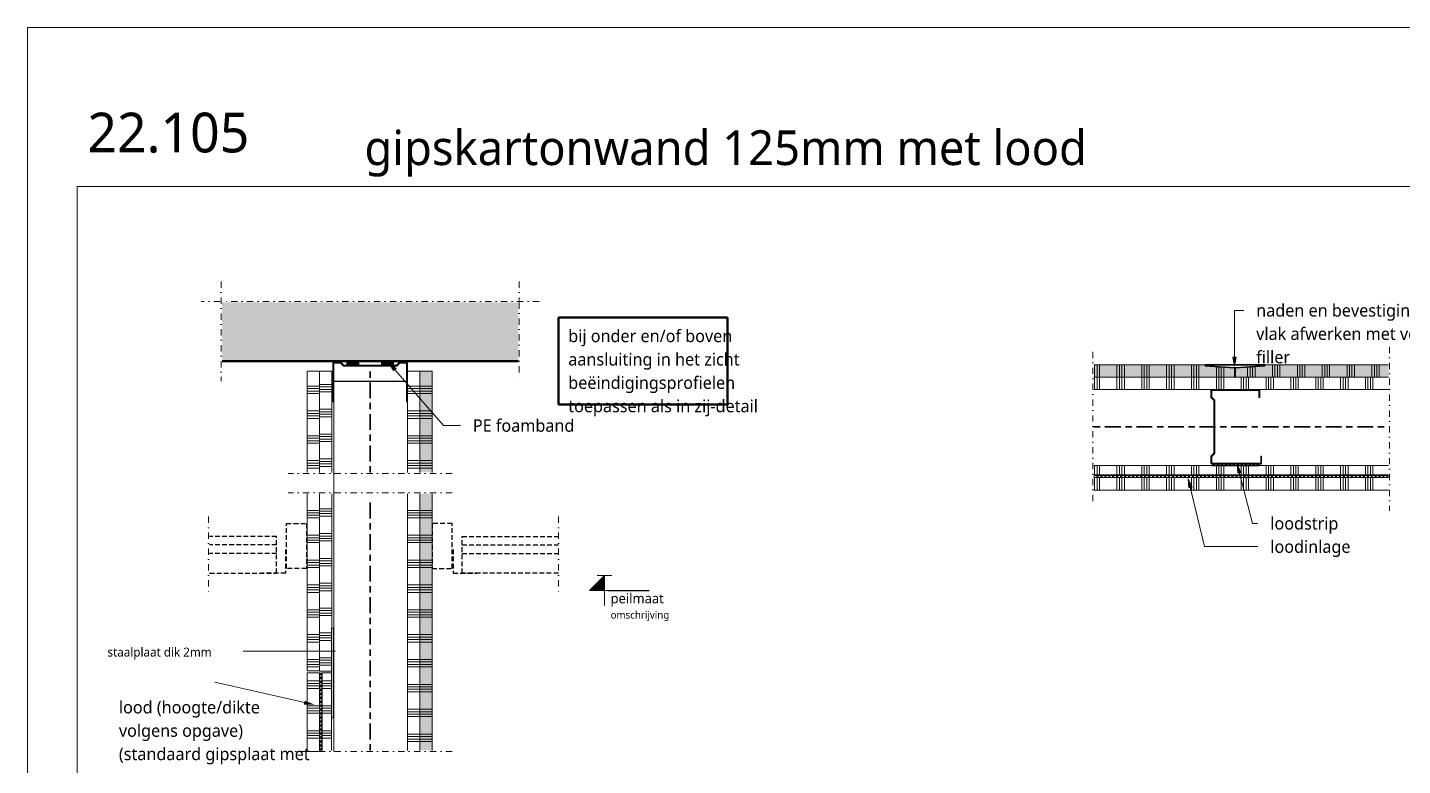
# Model space of a CAD drawing. Header units: millimetres. Extents: x -617 to 12931, y -7813 to -1363.
# Drawn here: x 4071 to 5454, y -2105 to -1363 of the extents above; entities that cross this region are included whole.
import ezdxf

# ---------------------------------------------------------------- set-up
doc = ezdxf.new("R2010")
doc.units = ezdxf.units.MM
for name, pattern in [('Center', [31.75, 6.35, -4.7625, 15.875, -4.7625]), ('Dash dot', [15.875, 6.35, -4.7625, 0, -4.7625]), ('Hidden', [7.14375, 4.7625, -2.38125]), ('Streep 2_2', [4, 2, -2])]:
    doc.linetypes.add(name, pattern=pattern)
for name, color, linetype, lineweight in [('A-ANNO-IDEN', 131, 'Continuous', 18), ('A-ANNO-NOTE', 131, 'Continuous', 18), ('A-DETL', 90, 'Continuous', 13), ('A-DETL-CNTR', 5, 'Center', 35), ('A-DETL-GENF', 92, 'Continuous', 18), ('A-DETL-HDLN', 90, 'Hidden', 25), ('A-DETL-MBND', 5, 'Continuous', 25), ('G-ANNO-TEXT', 231, 'Continuous', 13)]:
    doc.layers.add(name, color=color, linetype=linetype, lineweight=lineweight)
doc.styles.add('Segoe UI', font='segoeui.ttf', dxfattribs={"height": 7.5})
doc.styles.add('Segoe UI_1', font='segoeui.ttf', dxfattribs={"height": 10})
doc.styles.add('Segoe UI_2', font='segoeui.ttf', dxfattribs={"height": 9})
doc.styles.add('Segoe UI_3', font='segoeui.ttf', dxfattribs={"height": 12.5})
doc.styles.add('Segoe UI_5', font='segoeui.ttf', dxfattribs={"height": 40})
doc.styles.add('Segoe UI_6', font='segoeui.ttf', dxfattribs={"height": 35})

# ---------------------------------------------------------------- blocks, each defined once
blk = doc.blocks.new('40  gipsplaat - D12_5-2957491-22_1 Principedetails metalstud')
at = {"layer": 'A-DETL-GENF', "lineweight": 13}
h = blk.add_hatch(dxfattribs=at)
h.set_pattern_fill('FP_169', color=256, style=0, pattern_type=2)
h.set_pattern_definition([(270, (2020.414, 4376.984), (25, 1e-15), []), (270, (2022.914, 4376.984), (25, 1e-15), []), (270, (2025.414, 4376.984), (25, 1e-15), []), (270, (2027.914, 4376.984), (25, 1e-15), [])])
h.paths.add_polyline_path([(0, 0.3), (43, 0.3), (43, 0), (178.3, 0), (178.3, 12.5), (0, 12.5)])
h.paths.add_polyline_path([(199.8, 0), (301.7, 0), (301.7, 12.5), (199.8, 12.5)])
at = {"layer": 'A-DETL-GENF'}
for p, q in [((0.1, 12.5), (0, 12.5)), ((0, 12.5), (0, 0.3)), ((0.1, 12.5), (0, 12.5)), ((0, 12.5), (0, 0.3)), ((178.3, 12.5), (0.1, 12.5)), ((43, 0), (178.3, 0)), ((43, 0), (178.3, 0)), ((301.7, 12.5), (199.8, 12.5)), ((199.8, 0), (301.7, 0)), ((199.8, 0), (301.7, 0)), ((301.7, 0), (301.7, 12.5)), ((301.7, 0), (301.7, 12.5))]:
    blk.add_line(p, q, dxfattribs=at)
blk = doc.blocks.new('40  gipsplaat - stootvast D12_5-2957487-22_1 Principedetails metalstud')
at = {"layer": 'A-DETL-GENF'}
blk.add_hatch(color=256, dxfattribs=at).paths.add_polyline_path([(1, 0), (142.5, 0), (142.5, 9.5), (113, 11.5), (113, 12.5), (1, 12.5)])
at = {"layer": 'A-DETL-GENF', "lineweight": 13}
h = blk.add_hatch(dxfattribs=at)
h.set_pattern_fill('FP_170', color=256, style=0, pattern_type=2)
h.set_pattern_definition([(90, (-5132.928, 1714.81), (-25, 1e-15), []), (90, (-5130.428, 1714.81), (-25, 1e-15), []), (90, (-5127.928, 1714.81), (-25, 1e-15), []), (90, (-5125.428, 1714.81), (-25, 1e-15), [])])
h.paths.add_polyline_path([(1, 0), (142.5, 0), (142.5, 9.5), (113, 11.5), (113, 12.5), (1, 12.5)])
at = {"layer": 'A-DETL-GENF'}
for p, q in [((113, 12.5), (1, 12.5)), ((113, 12.5), (1, 12.5)), ((1, 0), (142.5, 0)), ((142.5, 0), (142.5, 9.5)), ((142.5, 0), (142.5, 9.5))]:
    blk.add_line(p, q, dxfattribs=at)
blk = doc.blocks.new('40  gipsplaat - D9_5-2957486-22_1 Principedetails metalstud')
at = {"layer": 'A-DETL-GENF', "lineweight": 13}
h = blk.add_hatch(dxfattribs=at)
h.set_pattern_fill('FP_171', color=256, style=0, pattern_type=2)
h.set_pattern_definition([(90, (-5132.928, 1803.622), (-25, 1e-15), []), (90, (-5130.428, 1803.622), (-25, 1e-15), []), (90, (-5127.928, 1803.622), (-25, 1e-15), []), (90, (-5125.428, 1803.622), (-25, 1e-15), [])])
h.paths.add_polyline_path([(1, -9.5), (297.5, -9.5), (297.5, 0), (1, 0)])
at = {"layer": 'A-DETL-GENF'}
for p, q in [((297.5, 0), (1, 0)), ((297.5, 0), (1, 0)), ((1, -9.5), (297.5, -9.5)), ((1, -9.5), (297.5, -9.5))]:
    blk.add_line(p, q, dxfattribs=at)
blk = doc.blocks.new('40  gipsplaat - stootvast D12_5-2957485-22_1 Principedetails metalstud')
at = {"layer": 'A-DETL-GENF'}
blk.add_hatch(color=256, dxfattribs=at).paths.add_polyline_path([(0, 0), (154, 0), (154, 12.5), (29.5, 12.5), (29.5, 11.5), (0, 9.5), (0, 9.3)])
at = {"layer": 'A-DETL-GENF', "lineweight": 13}
h = blk.add_hatch(dxfattribs=at)
h.set_pattern_fill('FP_172', color=256, style=0, pattern_type=2)
h.set_pattern_definition([(90, (-5276.41, 1714.81), (-25, 1e-15), []), (90, (-5273.91, 1714.81), (-25, 1e-15), []), (90, (-5271.41, 1714.81), (-25, 1e-15), []), (90, (-5268.91, 1714.81), (-25, 1e-15), [])])
h.paths.add_polyline_path([(0, 0), (154, 0), (154, 12.5), (29.5, 12.5), (29.5, 11.5), (0, 9.5), (0, 9.3)])
at = {"layer": 'A-DETL-GENF'}
for p, q in [((0, 9.5), (0, 0)), ((0, 9.5), (0, 0)), ((0, 0), (154, 0)), ((154, 12.5), (29.5, 12.5)), ((154, 12.5), (29.5, 12.5))]:
    blk.add_line(p, q, dxfattribs=at)
blk = doc.blocks.new('40  gipsplaat - D12_5-2957471-22_1 Principedetails metalstud')
at = {"layer": 'A-DETL-GENF', "lineweight": 13}
h = blk.add_hatch(dxfattribs=at)
h.set_pattern_fill('FP_173', color=256, style=0, pattern_type=2)
h.set_pattern_definition([(90, (-5132.928, 1727.31), (-25, 1e-15), []), (90, (-5130.428, 1727.31), (-25, 1e-15), []), (90, (-5127.928, 1727.31), (-25, 1e-15), []), (90, (-5125.428, 1727.31), (-25, 1e-15), [])])
h.paths.add_polyline_path([(1, 0), (297.5, 0), (297.5, 12.5), (1, 12.5)])
at = {"layer": 'A-DETL-GENF'}
for p, q in [((297.5, 12.5), (1, 12.5)), ((297.5, 12.5), (1, 12.5)), ((1, 0), (119.7, 0)), ((1, 0), (119.7, 0)), ((119.7, 0), (158.7, 0)), ((158.7, 0), (166.7, 0)), ((166.7, 0), (297.5, 0)), ((166.7, 0), (297.5, 0))]:
    blk.add_line(p, q, dxfattribs=at)
blk = doc.blocks.new('40  gipsplaat - D12_5-2957472-22_1 Principedetails metalstud')
at = {"layer": 'A-DETL-GENF', "lineweight": 13}
h = blk.add_hatch(dxfattribs=at)
h.set_pattern_fill('FP_174', color=256, style=0, pattern_type=2)
h.set_pattern_definition([(90, (-5132.928, 1815.81), (-25, 1e-15), []), (90, (-5130.428, 1815.81), (-25, 1e-15), []), (90, (-5127.928, 1815.81), (-25, 1e-15), []), (90, (-5125.428, 1815.81), (-25, 1e-15), [])])
h.paths.add_polyline_path([(1, -12.5), (297.5, -12.5), (297.5, 0), (1, 0)])
at = {"layer": 'A-DETL-GENF'}
for p, q in [((297.5, 0), (1, 0)), ((297.5, 0), (1, 0)), ((1, -12.5), (297.5, -12.5)), ((1, -12.5), (297.5, -12.5))]:
    blk.add_line(p, q, dxfattribs=at)
blk = doc.blocks.new('22 metalstud profiel - 75 mm-4394545-22_1 Principedetails metalstud')
at = {"layer": 'A-DETL-GENF'}
blk.add_hatch(color=256, dxfattribs=at).paths.add_polyline_path([(29.5, 0), (26.5, -3), (-26.5, -3), (-29.5, 0), (-36.5, 0), (-37.5, -1), (-37.5, -50), (-36.5, -51), (-29.5, -51), (-29.5, -50), (-36.5, -50), (-36.5, -1), (-29.9, -1), (-26.9, -4), (26.9, -4), (29.9, -1), (36.5, -1), (36.5, -48), (29.5, -48), (29.5, -49), (36.5, -49), (37.5, -48), (37.5, -1), (36.5, 0)])
for p, q in [((-36.5, 0), (-37.5, -1)), ((-29.5, 0), (-36.5, 0)), ((-26.5, -3), (-29.5, 0)), ((29.5, 0), (26.5, -3)), ((36.5, 0), (29.5, 0)), ((37.5, -1), (36.5, 0)), ((-37.5, -1), (-37.5, -50)), ((-36.5, -50), (-36.5, -1)), ((-36.5, -1), (-29.9, -1)), ((-29.9, -1), (-26.9, -4)), ((-26.9, -4), (26.9, -4)), ((26.5, -3), (-26.5, -3)), ((26.9, -4), (29.9, -1)), ((29.9, -1), (36.5, -1)), ((36.5, -1), (36.5, -48)), ((37.5, -48), (37.5, -1)), ((-37.5, -50), (-36.5, -51)), ((-29.5, -50), (-36.5, -50)), ((-36.5, -51), (-29.5, -51)), ((-29.5, -51), (-29.5, -50)), ((36.5, -48), (29.5, -48)), ((29.5, -48), (29.5, -49)), ((29.5, -49), (36.5, -49)), ((36.5, -49), (37.5, -48))]:
    blk.add_line(p, q, dxfattribs=at)
blk = doc.blocks.new('40  gipsplaat - D9_5-2957482-22_1 Principedetails metalstud')
at = {"layer": 'A-DETL-GENF', "lineweight": 13}
h = blk.add_hatch(dxfattribs=at)
h.set_pattern_fill('FP_195', color=256, style=0, pattern_type=2)
h.set_pattern_definition([(90, (-2022.114, -4376.67), (-25, 1e-15), []), (90, (-2024.614, -4376.67), (-25, 1e-15), []), (90, (-2027.114, -4376.67), (-25, 1e-15), []), (90, (-2029.614, -4376.67), (-25, 1e-15), [])])
h.paths.add_polyline_path([(78.1, 0), (0, 0), (0, -9.5), (78.1, -9.5)])
at = {"layer": 'A-DETL-GENF'}
for p, q in [((78.1, 0), (0, 0)), ((0, 0), (0, -9.5)), ((78.1, 0), (0, 0)), ((0, 0), (0, -9.5)), ((0, -9.5), (78.1, -9.5)), ((0, -9.5), (78.1, -9.5))]:
    blk.add_line(p, q, dxfattribs=at)
blk = doc.blocks.new('40  gipsplaat - D12_5-2957483-22_1 Principedetails metalstud')
at = {"layer": 'A-DETL-GENF', "lineweight": 13}
h = blk.add_hatch(dxfattribs=at)
h.set_pattern_fill('FP_196', color=256, style=0, pattern_type=2)
h.set_pattern_definition([(90, (-1718.73, -4364.484), (-25, 1e-15), []), (90, (-1721.23, -4364.484), (-25, 1e-15), []), (90, (-1723.73, -4364.484), (-25, 1e-15), []), (90, (-1726.23, -4364.484), (-25, 1e-15), [])])
h.paths.add_polyline_path([(301.6, 0), (123.4, 0), (123.4, -12.5), (301.6, -12.5)])
h.paths.add_polyline_path([(101.9, 0), (0, 0), (0, -12.5), (101.9, -12.5)])
at = {"layer": 'A-DETL-GENF'}
for p, q in [((101.9, 0), (0, 0)), ((0, 0), (0, -12.5)), ((101.9, 0), (0, 0)), ((0, 0), (0, -12.5)), ((301.6, 0), (123.4, 0)), ((301.6, 0), (123.4, 0)), ((301.6, -12.5), (301.6, 0)), ((301.6, -12.5), (301.6, 0)), ((0, -12.5), (101.9, -12.5)), ((0, -12.5), (101.9, -12.5)), ((123.4, -12.5), (301.6, -12.5)), ((123.4, -12.5), (301.6, -12.5))]:
    blk.add_line(p, q, dxfattribs=at)
blk = doc.blocks.new('40  gipsplaat - D12_5-V151-22_1 Principedetails metalstud')
at = {"layer": 'A-DETL-GENF', "lineweight": 13}
h = blk.add_hatch(dxfattribs=at)
h.set_pattern_fill('FP_197', color=256, style=0, pattern_type=2)
h.set_pattern_definition([(90, (-1718.73, -4465.484), (-25, 1e-15), []), (90, (-1721.23, -4465.484), (-25, 1e-15), []), (90, (-1723.73, -4465.484), (-25, 1e-15), []), (90, (-1726.23, -4465.484), (-25, 1e-15), [])])
h.paths.add_polyline_path([(381.5, -12.5), (381.5, 0), (123.4, 0), (123.4, -12.5), (218.6, -12.5)])
h.paths.add_polyline_path([(101.9, 0), (0, 0), (0, -12.5), (101.9, -12.5)])
at = {"layer": 'A-DETL-GENF'}
for p, q in [((101.9, 0), (0, 0)), ((0, 0), (0, -12.5)), ((0, 0), (0, -12.5)), ((381.5, 0), (123.4, 0)), ((0, -12.5), (31, -12.5)), ((31, -12.5), (101.9, -12.5)), ((31, -12.5), (101.9, -12.5)), ((123.4, -12.5), (381.5, -12.5)), ((123.4, -12.5), (381.5, -12.5))]:
    blk.add_line(p, q, dxfattribs=at)
blk = doc.blocks.new('40  gipsplaat - stootvast D12_5-V152-22_1 Principedetails metalstud')
at = {"layer": 'A-DETL-GENF'}
h = blk.add_hatch(color=256, dxfattribs=at)
h.paths.add_polyline_path([(381.5, 0), (123.4, 0), (123.4, -12.5), (381.5, -12.5)])
h.paths.add_polyline_path([(101.9, 0), (0, 0), (0, -12.5), (101.9, -12.5)])
at = {"layer": 'A-DETL-GENF', "lineweight": 13}
h = blk.add_hatch(dxfattribs=at)
h.set_pattern_fill('FP_198', color=256, style=0, pattern_type=2)
h.set_pattern_definition([(90, (-1718.73, -4477.984), (-25, 1e-15), []), (90, (-1721.23, -4477.984), (-25, 1e-15), []), (90, (-1723.73, -4477.984), (-25, 1e-15), []), (90, (-1726.23, -4477.984), (-25, 1e-15), [])])
h.paths.add_polyline_path([(381.5, -12.5), (381.5, 0), (123.4, 0), (123.4, -12.5), (218.6, -12.5)])
h.paths.add_polyline_path([(101.9, 0), (0, 0), (0, -12.5), (101.9, -12.5)])
at = {"layer": 'A-DETL-GENF'}
for p, q in [((101.9, 0), (0, 0)), ((0, 0), (0, -12.5)), ((101.9, 0), (0, 0)), ((0, 0), (0, -12.5)), ((381.5, 0), (123.4, 0)), ((381.5, 0), (123.4, 0)), ((0, -12.5), (101.9, -12.5)), ((0, -12.5), (101.9, -12.5)), ((123.4, -12.5), (381.5, -12.5)), ((123.4, -12.5), (381.5, -12.5))]:
    blk.add_line(p, q, dxfattribs=at)
blk = doc.blocks.new('00 afbreeklijn 1 s l - Type 1-2338398-22_1 Principedetails metalstud')
at = {"layer": 'A-DETL-GENF', "linetype": 'Dash dot'}
blk.add_line((57, 0), (-20, 0), dxfattribs=at)
blk = doc.blocks.new('22 metalstud profiel - 75 mm hor-4394542-22_1 Principedetails metalstud')
at = {"layer": 'A-DETL-GENF'}
for points in [[(-36.5, 40), (-37.5, 40), (-37.5, 1), (-36.5, 0), (-29.5, 0), (-26.5, 3), (26.5, 3), (29.5, 0), (36.5, 0), (37.5, 1), (37.5, 40), (36.5, 40), (36.5, 1), (29.9, 1), (26.9, 4), (-26.9, 4), (-29.9, 1), (-36.5, 1)], [(-23.5, 3), (-23.5, -1), (-11.5, -1), (-11.5, 3)], [(23.5, 3), (11.5, 3), (11.5, -1), (23.5, -1)]]:
    blk.add_hatch(color=256, dxfattribs=at).paths.add_polyline_path(points)
for p, q in [((-36.5, 40), (-37.5, 40)), ((-37.5, 40), (-37.5, 1)), ((-36.5, 1), (-36.5, 40)), ((36.5, 40), (36.5, 1)), ((37.5, 40), (36.5, 40)), ((37.5, 40), (36.5, 40)), ((37.5, 1), (37.5, 40)), ((-37.5, 1), (-36.5, 0)), ((-29.9, 1), (-36.5, 1)), ((-26.9, 4), (-29.9, 1)), ((-29.5, 0), (-26.5, 3)), ((26.9, 4), (-26.9, 4)), ((-26.5, 3), (26.5, 3)), ((-23.5, 3), (-23.5, -1)), ((-11.5, -1), (-11.5, 3)), ((11.5, 3), (11.5, -1)), ((23.5, -1), (23.5, 3)), ((26.5, 3), (29.5, 0)), ((29.9, 1), (26.9, 4)), ((36.5, 1), (29.9, 1)), ((36.5, 0), (37.5, 1)), ((-36.5, 0), (-29.5, 0)), ((29.5, 0), (36.5, 0))]:
    blk.add_line(p, q, dxfattribs=at)
blk = doc.blocks.new('30 loodslabbe - 2mm-2082886-22_1 Principedetails metalstud')
at = {"layer": 'A-DETL-GENF'}
for p, q in [((1, 2), (79.1, 2)), ((1, 0), (79.1, 0))]:
    blk.add_line(p, q, dxfattribs=at)
at = {"layer": 'A-DETL-GENF', "linetype": 'Streep 2_2', "lineweight": 50}
blk.add_line((1, 1), (79.1, 1), dxfattribs=at)
blk = doc.blocks.new('00 afbreeklijn 1 s l - Type 1-V153-22_1 Principedetails metalstud')
at = {"layer": 'A-DETL-GENF', "linetype": 'Dash dot'}
for p, q in [((-1, 0), (-20, 0)), ((145, 0), (11.5, 0))]:
    blk.add_line(p, q, dxfattribs=at)
blk = doc.blocks.new('00 afbreeklijn 1 s l - Type 1-2338400-22_1 Principedetails metalstud')
at = {"layer": 'A-DETL-GENF', "linetype": 'Dash dot'}
for p, q in [((145, 0), (-20, 0)), ((145, -19.5), (-20, -19.5))]:
    blk.add_line(p, q, dxfattribs=at)
blk = doc.blocks.new('30 loodslabbe - 2mm-2086759-22_1 Principedetails metalstud')
at = {"layer": 'A-DETL-GENF'}
for p, q in [((1, 2), (297.5, 2)), ((1, 0), (297.5, 0))]:
    blk.add_line(p, q, dxfattribs=at)
at = {"layer": 'A-DETL-GENF', "linetype": 'Streep 2_2', "lineweight": 50}
blk.add_line((1, 1), (297.5, 1), dxfattribs=at)
blk = doc.blocks.new('00 Afbreeklijn 0 s l - Type 1-2130516-22_1 Principedetails metalstud')
at = {"layer": 'A-DETL-GENF', "linetype": 'Dash dot'}
blk.add_line((140, 0), (-15, 0), dxfattribs=at)
blk = doc.blocks.new('00 afbreeklijn 1 s l - Type 1-V18-22_1 Principedetails metalstud')
at = {"layer": 'A-DETL-GENF', "linetype": 'Dash dot'}
blk.add_line((145, 0), (-20, 0), dxfattribs=at)
blk = doc.blocks.new('30 loodslabbe - 2mm-2082895-22_1 Principedetails metalstud')
at = {"layer": 'A-DETL-GENF'}
for p, q in [((0, 2), (47, 2)), ((0, 0), (47, 0))]:
    blk.add_line(p, q, dxfattribs=at)
at = {"layer": 'A-DETL-GENF', "linetype": 'Streep 2_2', "lineweight": 50}
blk.add_line((0, 1), (47, 1), dxfattribs=at)
blk = doc.blocks.new('40  gipsplaat - D12_5-2957484-22_1 Principedetails metalstud')
at = {"layer": 'A-DETL-GENF', "lineweight": 13}
h = blk.add_hatch(dxfattribs=at)
h.set_pattern_fill('FP_210', color=256, style=0, pattern_type=2)
h.set_pattern_definition([(90, (-2022.114, -4364.484), (-25, 1e-15), []), (90, (-2024.614, -4364.484), (-25, 1e-15), []), (90, (-2027.114, -4364.484), (-25, 1e-15), []), (90, (-2029.614, -4364.484), (-25, 1e-15), [])])
h.paths.add_polyline_path([(79.1, 0), (0, 0), (0, -12.5), (79.1, -12.5)])
at = {"layer": 'A-DETL-GENF'}
for p, q in [((79.1, 0), (0, 0)), ((0, 0), (0, -12.5)), ((79.1, 0), (0, 0)), ((0, 0), (0, -12.5)), ((79.1, -12.5), (79.1, 0)), ((79.1, -12.5), (79.1, 0)), ((0, -12.5), (79.1, -12.5)), ((0, -12.5), (79.1, -12.5))]:
    blk.add_line(p, q, dxfattribs=at)
blk = doc.blocks.new('00 afbreeklijn 1 s l - Type 1-2338397-22_1 Principedetails metalstud')
at = {"layer": 'A-DETL-GENF', "linetype": 'Dash dot'}
blk.add_line((57, 0), (-20, 0), dxfattribs=at)
blk = doc.blocks.new('23 vloerweergave - 23 DI vloerweergave s e-2127734-22_1 Principedetails metalstud')
at = {"layer": 'A-DETL-GENF', "linetype": 'Dash dot'}
blk.add_hatch(color=256, dxfattribs=at).paths.add_polyline_path([(149, 0), (149, 59), (-149, 59), (-149, 0)])
for p, q in [((-150, 80), (-150, -20)), ((150, 80), (150, 61)), ((-151, 60), (-170, 60)), ((170, 60), (-149, 60)), ((150, 59), (150, -20))]:
    blk.add_line(p, q, dxfattribs=at)
at = {"layer": 'A-DETL-GENF', "lineweight": 50}
blk.add_line((-149, 0), (149, 0), dxfattribs=at)
blk = doc.blocks.new('28 staalplaat - dik 2mm-2185940-22_1 Principedetails metalstud')
at = {"layer": 'A-DETL-GENF', "lineweight": 13}
blk.add_hatch(color=256, dxfattribs=at).paths.add_polyline_path([(90, 0), (0, 0), (0, -2), (90, -2)])
for p, q in [((90, 0), (0, 0)), ((0, 0), (0, -2)), ((90, -2), (90, 0)), ((0, -2), (90, -2))]:
    blk.add_line(p, q, dxfattribs=at)

msp = doc.modelspace()

# ---------------------------------------------------------------- hatches: boundary and pattern name
at = {"layer": 'A-ANNO-NOTE'}
msp.add_hatch(color=256, dxfattribs=at).paths.add_polyline_path([(4651.4, -1929.3), (4651.4, -1914.3), (4636.4, -1929.3)])
at = {"layer": 'G-ANNO-TEXT'}
for points in [[(4434.5, -1700.4), (4439.2, -1708.2), (4441.6, -1706.2)], [(5285.4, -1703.7), (5287, -1694.7), (5283.8, -1694.7)], [(5288, -1802.3), (5288.7, -1811.4), (5291.8, -1810.6)], [(5238.9, -1816.9), (5239.5, -1826), (5242.6, -1825.3)], [(4358.5, -2044.1), (4350, -2040.6), (4349.3, -2043.7)]]:
    msp.add_hatch(color=7, dxfattribs=at).paths.add_polyline_path(points)

# ---------------------------------------------------------------- linework, layer by layer
at = {"layer": 'A-ANNO-IDEN'}
msp.add_line((4380.8, -1990.5), (4262.3, -1990.5), dxfattribs=at)
at = {"layer": 'A-ANNO-NOTE'}
msp.add_line((4643.9, -1914.3), (4658.9, -1914.3), dxfattribs=at)
at = {"layer": 'A-DETL', "lineweight": 18}
for p, q in [((4070.7, -1363.2), (8270.7, -1363.2)), ((4070.7, -2848.2), (4070.7, -1363.2)), ((4120.7, -2798.2), (4120.7, -1523.2)), ((4120.7, -1523.2), (6120.7, -1523.2)), ((4379, -1718.7), (4379, -2091.2))]:
    msp.add_line(p, q, dxfattribs=at)
at = {"layer": 'A-DETL', "lineweight": 50}
for p, q in [((4605.1, -1654.8), (4775.1, -1654.8)), ((4605.1, -1742.3), (4605.1, -1654.8)), ((4775.1, -1654.8), (4775.1, -1742.3)), ((4775.1, -1742.3), (4605.1, -1742.3))]:
    msp.add_line(p, q, dxfattribs=at)
at = {"layer": 'A-DETL', "lineweight": 35}
for p, q in [((5315.9, -1702.3), (5255.9, -1702.3)), ((5255.9, -1702.3), (5255.9, -1703.3)), ((5255.9, -1703.3), (5285.4, -1705.3)), ((5285.4, -1705.3), (5286.4, -1705.3)), ((5286.4, -1705.3), (5315.9, -1703.3)), ((5315.9, -1703.3), (5315.9, -1702.3))]:
    msp.add_line(p, q, dxfattribs=at)
at = {"layer": 'A-DETL-CNTR'}
for p, q in [((4415.5, -1810.6), (4415.5, -1703.7)), ((5143.9, -1764.8), (5440.4, -1764.8)), ((4415.5, -2090.2), (4415.5, -1836.3))]:
    msp.add_line(p, q, dxfattribs=at)
at = {"layer": 'A-DETL-HDLN'}
for p, q in [((4331.4, -1862.1), (4351.4, -1862.1)), ((4331.4, -1907.1), (4331.4, -1862.1)), ((4351.4, -1862.1), (4351.4, -1907.1)), ((4498, -1862.1), (4478, -1862.1)), ((4478, -1862.1), (4478, -1907.1)), ((4498, -1907.1), (4498, -1862.1)), ((4321.4, -1875.1), (4254, -1875.1)), ((4321.4, -1912.1), (4321.4, -1875.1)), ((4508, -1912.1), (4508, -1875.1)), ((4508, -1875.1), (4605, -1875.1)), ((4321.4, -1883.6), (4254, -1883.6)), ((4321.4, -1892.1), (4254, -1892.1)), ((4330.4, -1888.1), (4330.4, -1912.1)), ((4499, -1888.1), (4499, -1912.1)), ((4508, -1883.6), (4605, -1883.6)), ((4508, -1892.1), (4605, -1892.1)), ((4351.4, -1907.1), (4331.4, -1907.1)), ((4478, -1907.1), (4498, -1907.1)), ((4254, -1912.1), (4321.4, -1912.1)), ((4330.4, -1912.1), (4306.4, -1912.1)), ((4499, -1912.1), (4523, -1912.1)), ((4605, -1912.1), (4508, -1912.1))]:
    msp.add_line(p, q, dxfattribs=at)
at = {"layer": 'A-DETL-MBND'}
msp.add_line((4379, -1718.7), (4452, -1718.7), dxfattribs=at)
at = {"layer": 'G-ANNO-TEXT', "color": 250}
for p, q in [((5285.4, -1647.7), (5294.7, -1647.7)), ((5285.4, -1703.7), (5285.4, -1647.7)), ((4434.5, -1700.4), (4439.2, -1708.2)), ((4441.6, -1706.2), (4434.5, -1700.4)), ((4434.5, -1700.4), (4489.2, -1763.4)), ((5287, -1694.7), (5283.8, -1694.7)), ((5283.8, -1694.7), (5285.4, -1703.7)), ((5285.4, -1703.7), (5287, -1694.7)), ((4439.2, -1708.2), (4441.6, -1706.2)), ((4489.2, -1763.4), (4506.4, -1763.4)), ((5288, -1802.3), (5288.7, -1811.4)), ((5291.8, -1810.6), (5288, -1802.3)), ((5288, -1802.3), (5303.5, -1861.9)), ((5288.7, -1811.4), (5291.8, -1810.6)), ((5238.9, -1816.9), (5239.5, -1826)), ((5242.6, -1825.3), (5238.9, -1816.9)), ((5238.9, -1816.9), (5255.3, -1885.2)), ((5239.5, -1826), (5242.6, -1825.3)), ((5303.5, -1861.9), (5308.9, -1861.9)), ((5255.3, -1885.2), (5308.9, -1885.2)), ((4358.5, -2044.1), (4259.1, -2021.7)), ((4350, -2040.6), (4349.3, -2043.7)), ((4349.3, -2043.7), (4358.5, -2044.1)), ((4358.5, -2044.1), (4350, -2040.6))]:
    msp.add_line(p, q, dxfattribs=at)

# ---------------------------------------------------------------- block references
at = {"layer": 'A-DETL-GENF', "linetype": 'Dash dot'}
for name, p in [('23 vloerweergave - 23 DI vloerweergave s e-2127734-22_1 Principedetails metalstud', (4415.5, -1698.7)), ('00 afbreeklijn 1 s l - Type 1-2338400-22_1 Principedetails metalstud', (4353, -1811.6)), ('00 afbreeklijn 1 s l - Type 1-V153-22_1 Principedetails metalstud', (4353, -2091.2))]:
    msp.add_blockref(name, p, dxfattribs=at)
for name, p, rotation in [('00 afbreeklijn 1 s l - Type 1-V18-22_1 Principedetails metalstud', (5441.4, -1829.3), 89.99999999999991), ('00 Afbreeklijn 0 s l - Type 1-2130516-22_1 Principedetails metalstud', (5142.9, -1829.3), 89.99999999999991), ('00 afbreeklijn 1 s l - Type 1-2338397-22_1 Principedetails metalstud', (4253, -1912.1), 89.99999999999991), ('00 afbreeklijn 1 s l - Type 1-2338398-22_1 Principedetails metalstud', (4605, -1912.1), 90.00000000000011)]:
    msp.add_blockref(name, p, dxfattribs=dict(at, rotation=rotation))
at = {"layer": 'A-DETL-GENF'}
for name, p, rotation in [('22 metalstud profiel - 75 mm hor-4394542-22_1 Principedetails metalstud', (4415.5, -1699.7), 180), ('40  gipsplaat - D12_5-2957483-22_1 Principedetails metalstud', (4364.5, -1708.7), 269.9999999999989), ('40  gipsplaat - D12_5-2957491-22_1 Principedetails metalstud', (4377, -2010.4), 89.99999999999945), ('40  gipsplaat - D12_5-V151-22_1 Principedetails metalstud', (4465.5, -1708.7), 269.9999999999998), ('40  gipsplaat - stootvast D12_5-V152-22_1 Principedetails metalstud', (4478, -1708.7), 269.9999999999998), ('22 metalstud profiel - 75 mm-4394545-22_1 Principedetails metalstud', (5261.7, -1764.8), 89.99999999999991), ('30 loodslabbe - 2mm-2082895-22_1 Principedetails metalstud', (5309.7, -1801.9), 180), ('30 loodslabbe - 2mm-2086759-22_1 Principedetails metalstud', (5441.4, -1813.6), 180), ('40  gipsplaat - D12_5-2957484-22_1 Principedetails metalstud', (4364.5, -2012.1), 269.9999999999989), ('30 loodslabbe - 2mm-2082886-22_1 Principedetails metalstud', (4366.8, -2091.2), 89.99999999999991), ('40  gipsplaat - D9_5-2957482-22_1 Principedetails metalstud', (4376.7, -2012.1), 269.9999999999987)]:
    msp.add_blockref(name, p, dxfattribs=dict(at, rotation=rotation))
for name, p in [('40  gipsplaat - stootvast D12_5-2957487-22_1 Principedetails metalstud', (5142.9, -1714.8)), ('40  gipsplaat - D12_5-2957471-22_1 Principedetails metalstud', (5142.9, -1727.3)), ('40  gipsplaat - stootvast D12_5-2957485-22_1 Principedetails metalstud', (5286.4, -1714.8)), ('40  gipsplaat - D9_5-2957486-22_1 Principedetails metalstud', (5142.9, -1803.6)), ('40  gipsplaat - D12_5-2957472-22_1 Principedetails metalstud', (5142.9, -1815.8))]:
    msp.add_blockref(name, p, dxfattribs=at)
at = {"layer": 'A-DETL-GENF', "lineweight": 13, "rotation": 269.9999999999999}
msp.add_blockref('28 staalplaat - dik 2mm-2185940-22_1 Principedetails metalstud', (4378.7, -1967.4), dxfattribs=at)

# ---------------------------------------------------------------- texts
at = {"layer": 'A-ANNO-NOTE', "lineweight": 13, "insert": (4657.5, -1950.1), "char_height": 7.5, "width": 72.553, "attachment_point": 1, "style": 'Segoe UI', "bg_fill": 3, "box_fill_scale": 1.25, "bg_fill_color": 9, "bg_fill_true_color": 13158600, "bg_fill_transparency": 0}
msp.add_mtext('omschrijving', dxfattribs=at)
at = {"layer": 'G-ANNO-TEXT', "color": 7, "attachment_point": 1}
for s, insert, char_height, width, style in [('22.105', (4131, -1448.8), 40, 201.624, 'Segoe UI_5'), ('gipskartonwand 125mm met lood', (4409.8, -1466.5), 35, 912.721, 'Segoe UI_6'), ('naden en bevestigingsmiddelen ', (5307.2, -1641.4), 12.5, 305.042, 'Segoe UI_3'), ('bij onder en/of boven', (4614.9, -1667.1), 12.5, 205.232, 'Segoe UI_3'), ('vlak afwerken met voegband en ', (5307.2, -1664.9), 12.5, 305.042, 'Segoe UI_3'), ('filler', (5307.2, -1688.4), 12.5, 40.886, 'Segoe UI_3'), ('aansluiting in het zicht', (4614.9, -1690.6), 12.5, 211.245, 'Segoe UI_3'), ('beëindigingsprofielen', (4614.9, -1714.1), 12.5, 204.43, 'Segoe UI_3'), ('toepassen als in zij-detail', (4614.9, -1737.6), 12.5, 235.696, 'Segoe UI_3'), ('PE foamband', (4518.9, -1757.2), 12.5, 125.063, 'Segoe UI_3'), ('loodstrip', (5321.4, -1855.6), 12.5, 83.375, 'Segoe UI_3'), ('loodinlage', (5321.4, -1879), 12.5, 99.409, 'Segoe UI_3'), ('lood (hoogte/dikte', (4162.7, -2040.5), 12.5, 177.574, 'Segoe UI_3'), ('volgens opgave)', (4162.7, -2064), 12.5, 153.924, 'Segoe UI_3'), ('(standaard gipsplaat met', (4162.7, -2087.5), 12.5, 233.291, 'Segoe UI_3')]:
    msp.add_mtext(s, dxfattribs=dict(at, insert=insert, char_height=char_height, width=width, style=style))

# ---------------------------------------------------------------- next in the draw order: texts
at = {"layer": 'A-ANNO-IDEN', "lineweight": 13, "insert": (4151.2, -1986.8), "char_height": 9, "width": 134.283, "attachment_point": 1, "style": 'Segoe UI_2', "bg_fill": 3, "box_fill_scale": 1.25, "bg_fill_color": 9, "bg_fill_true_color": 13158600, "bg_fill_transparency": 0}
msp.add_mtext('staalplaat dik 2mm', dxfattribs=at)
at = {"layer": 'A-ANNO-NOTE', "lineweight": 13, "insert": (4657.5, -1932.3), "char_height": 10, "width": 65.338, "attachment_point": 1, "style": 'Segoe UI_1', "bg_fill": 3, "box_fill_scale": 1.25, "bg_fill_color": 9, "bg_fill_true_color": 13158600, "bg_fill_transparency": 0}
msp.add_mtext('peilmaat', dxfattribs=at)

# ---------------------------------------------------------------- next in the draw order: linework, layer by layer
at = {"layer": 'A-ANNO-NOTE'}
for p, q in [((4651.4, -1914.3), (4636.4, -1929.3)), ((4651.4, -1929.3), (4651.4, -1914.3)), ((4636.4, -1929.3), (4651.4, -1929.3)), ((4651.4, -1929.3), (4651.4, -1944.5)), ((4651.4, -1929.4), (4696.4, -1929.4))]:
    msp.add_line(p, q, dxfattribs=at)

doc.saveas('drawing.dxf')
